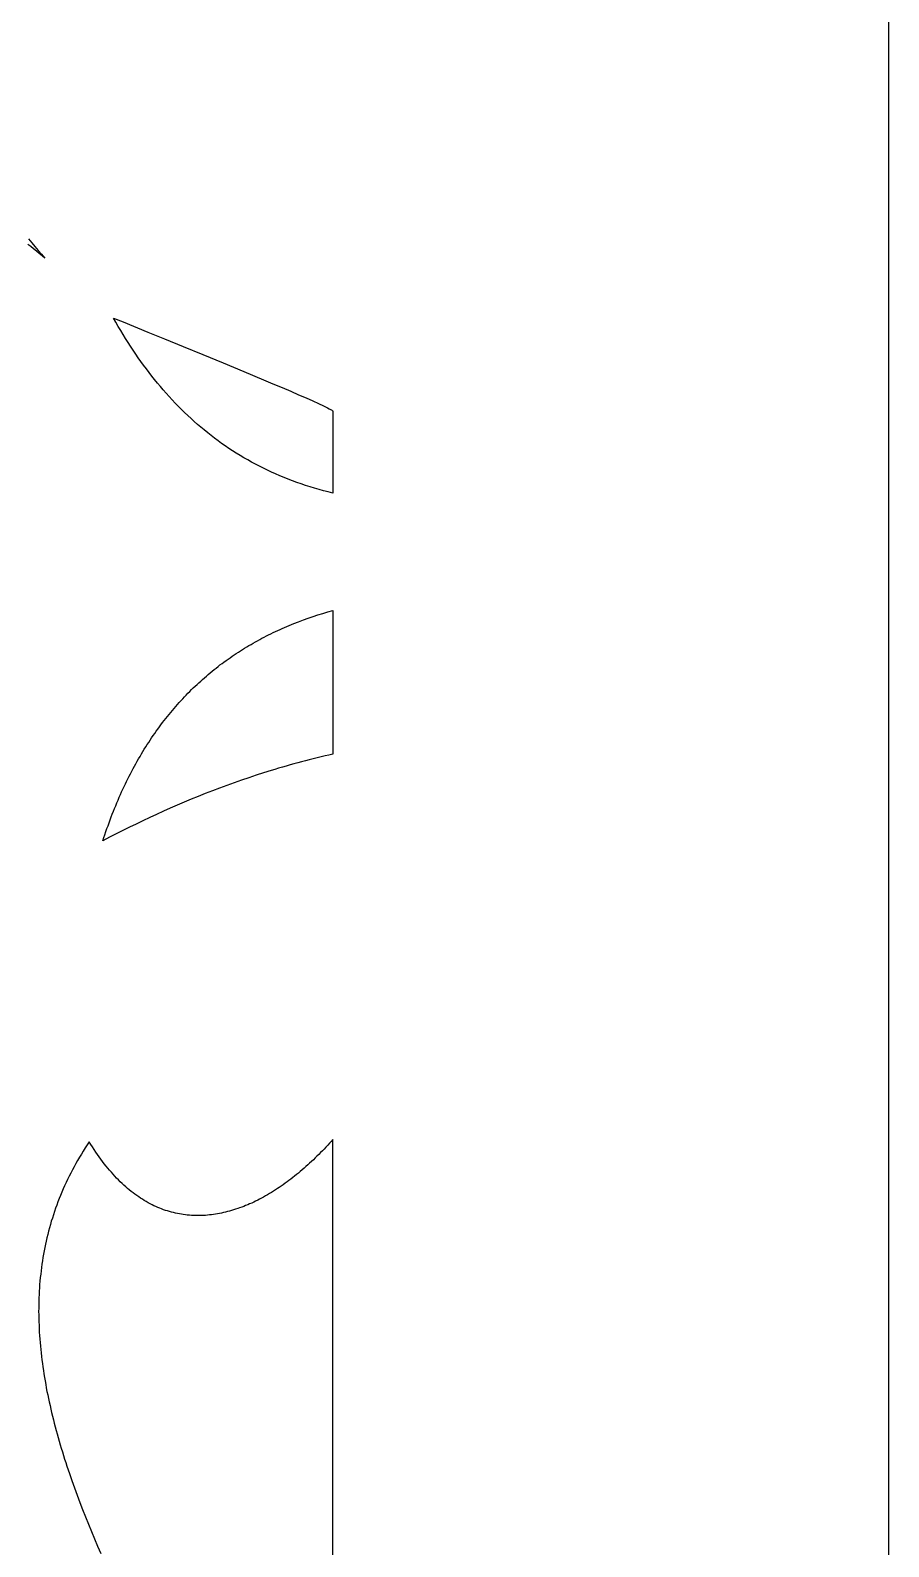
# Model space of a CAD drawing. Extents: x -4113 to -3113, y 1469 to 2469.
# Drawn here: x -3205.7 to -3113, y 1778.9 to 1942.6 of the extents above; entities that cross this region are included whole.
import ezdxf

# ---------------------------------------------------------------- set-up
doc = ezdxf.new("R2010")
doc.units = 0
doc.layers.add('PLAN_1', color=18, linetype='CONTINUOUS')

msp = doc.modelspace()

# ---------------------------------------------------------------- linework, layer by layer
at = {"layer": 'PLAN_1'}
for points in [[(-4113.04, 2469.07), (-3113.04, 2469.07), (-3113.04, 1469.07), (-4113.04, 1469.07)], [(-3173.04, 1901.47), (-3173.04, 1892.62), (-3173.54, 1892.75), (-3174.04, 1892.88), (-3174.53, 1893.01), (-3175.02, 1893.15), (-3175.51, 1893.3), (-3175.99, 1893.46), (-3176.46, 1893.62), (-3176.93, 1893.78), (-3177.4, 1893.95), (-3177.86, 1894.13), (-3178.32, 1894.31), (-3178.77, 1894.5), (-3179.22, 1894.7), (-3179.67, 1894.9), (-3180.11, 1895.1), (-3180.54, 1895.31), (-3180.97, 1895.53), (-3181.4, 1895.75), (-3181.82, 1895.98), (-3182.24, 1896.21), (-3182.65, 1896.45), (-3183.06, 1896.7), (-3183.47, 1896.95), (-3183.87, 1897.2), (-3184.26, 1897.46), (-3184.66, 1897.73), (-3185.05, 1898), (-3185.43, 1898.28), (-3185.81, 1898.56), (-3186.19, 1898.85), (-3186.56, 1899.14), (-3186.93, 1899.44), (-3187.29, 1899.74), (-3187.65, 1900.05), (-3188.01, 1900.36), (-3188.36, 1900.68), (-3188.71, 1901), (-3189.05, 1901.33), (-3189.39, 1901.66), (-3189.73, 1902), (-3190.06, 1902.34), (-3190.39, 1902.69), (-3190.72, 1903.04), (-3191.04, 1903.4), (-3191.36, 1903.76), (-3191.67, 1904.13), (-3191.98, 1904.5), (-3192.29, 1904.88), (-3192.59, 1905.26), (-3192.89, 1905.64), (-3193.18, 1906.03), (-3193.48, 1906.43), (-3193.77, 1906.83), (-3194.05, 1907.23), (-3194.33, 1907.64), (-3194.61, 1908.05), (-3194.89, 1908.47), (-3195.16, 1908.89), (-3195.42, 1909.31), (-3195.69, 1909.74), (-3195.95, 1910.18), (-3196.21, 1910.62), (-3196.46, 1911.06), (-3196.71, 1911.51), (-3195.7, 1911.1), (-3193.01, 1910.01), (-3191.22, 1909.28), (-3189.22, 1908.46), (-3187.08, 1907.58), (-3184.88, 1906.67), (-3182.67, 1905.75), (-3180.53, 1904.86), (-3179.51, 1904.43), (-3178.53, 1904.01), (-3177.6, 1903.62), (-3176.74, 1903.24), (-3175.94, 1902.9), (-3175.22, 1902.58), (-3174.59, 1902.29), (-3174.05, 1902.04), (-3173.83, 1901.93), (-3173.62, 1901.83), (-3173.45, 1901.74), (-3173.3, 1901.66), (-3173.19, 1901.6), (-3173.11, 1901.54), (-3173.08, 1901.52), (-3173.05, 1901.5), (-3173.04, 1901.48)], [(-3173.04, 1879.97), (-3173.04, 1864.45), (-3173.47, 1864.36), (-3173.89, 1864.26), (-3174.32, 1864.16), (-3174.74, 1864.06), (-3175.17, 1863.95), (-3175.59, 1863.85), (-3176.01, 1863.74), (-3176.42, 1863.63), (-3176.84, 1863.52), (-3177.26, 1863.41), (-3177.67, 1863.29), (-3178.08, 1863.18), (-3178.49, 1863.06), (-3178.9, 1862.94), (-3179.31, 1862.82), (-3179.72, 1862.69), (-3180.53, 1862.44), (-3181.33, 1862.18), (-3182.13, 1861.92), (-3182.92, 1861.65), (-3183.71, 1861.37), (-3184.49, 1861.09), (-3185.27, 1860.8), (-3186.05, 1860.51), (-3186.82, 1860.21), (-3187.58, 1859.9), (-3188.34, 1859.59), (-3189.1, 1859.27), (-3189.85, 1858.95), (-3190.6, 1858.63), (-3191.34, 1858.29), (-3192.08, 1857.96), (-3192.82, 1857.62), (-3193.55, 1857.27), (-3194.28, 1856.92), (-3195, 1856.57), (-3195.73, 1856.21), (-3196.44, 1855.85), (-3197.16, 1855.49), (-3197.87, 1855.12), (-3197.77, 1855.45), (-3197.66, 1855.77), (-3197.55, 1856.1), (-3197.44, 1856.42), (-3197.32, 1856.74), (-3197.21, 1857.05), (-3197.09, 1857.37), (-3196.97, 1857.68), (-3196.86, 1857.99), (-3196.73, 1858.29), (-3196.61, 1858.6), (-3196.49, 1858.9), (-3196.36, 1859.2), (-3196.24, 1859.5), (-3196.11, 1859.8), (-3195.98, 1860.09), (-3195.85, 1860.38), (-3195.72, 1860.67), (-3195.58, 1860.96), (-3195.45, 1861.24), (-3195.31, 1861.52), (-3195.17, 1861.8), (-3195.03, 1862.08), (-3194.89, 1862.35), (-3194.75, 1862.63), (-3194.61, 1862.9), (-3194.46, 1863.17), (-3194.31, 1863.43), (-3194.17, 1863.7), (-3194.02, 1863.96), (-3193.86, 1864.22), (-3193.71, 1864.48), (-3193.56, 1864.73), (-3193.4, 1864.99), (-3193.25, 1865.24), (-3193.09, 1865.49), (-3192.93, 1865.73), (-3192.77, 1865.98), (-3192.61, 1866.22), (-3192.44, 1866.46), (-3192.28, 1866.7), (-3192.11, 1866.94), (-3191.94, 1867.17), (-3191.77, 1867.4), (-3191.6, 1867.63), (-3191.43, 1867.86), (-3191.26, 1868.09), (-3191.08, 1868.31), (-3190.91, 1868.53), (-3190.73, 1868.75), (-3190.55, 1868.97), (-3190.37, 1869.18), (-3190.19, 1869.4), (-3190.01, 1869.61), (-3189.82, 1869.82), (-3189.64, 1870.02), (-3189.45, 1870.23), (-3189.26, 1870.43), (-3189.07, 1870.63), (-3188.88, 1870.83), (-3188.69, 1871.03), (-3188.5, 1871.22), (-3188.3, 1871.42), (-3188.11, 1871.61), (-3187.91, 1871.8), (-3187.71, 1871.98), (-3187.51, 1872.17), (-3187.31, 1872.35), (-3187.11, 1872.53), (-3186.9, 1872.71), (-3186.7, 1872.89), (-3186.49, 1873.06), (-3186.28, 1873.24), (-3186.08, 1873.41), (-3185.87, 1873.58), (-3185.65, 1873.75), (-3185.44, 1873.91), (-3185.23, 1874.08), (-3185.01, 1874.24), (-3184.8, 1874.4), (-3184.58, 1874.56), (-3184.36, 1874.71), (-3184.14, 1874.87), (-3183.92, 1875.02), (-3183.7, 1875.17), (-3183.47, 1875.32), (-3183.25, 1875.46), (-3183.02, 1875.61), (-3182.8, 1875.75), (-3182.57, 1875.89), (-3182.34, 1876.03), (-3182.11, 1876.17), (-3181.88, 1876.31), (-3181.64, 1876.44), (-3181.41, 1876.57), (-3181.17, 1876.7), (-3180.94, 1876.83), (-3180.7, 1876.96), (-3180.46, 1877.08), (-3180.22, 1877.21), (-3179.98, 1877.33), (-3179.74, 1877.45), (-3179.49, 1877.57), (-3179.25, 1877.68), (-3179, 1877.8), (-3178.75, 1877.91), (-3178.51, 1878.02), (-3178.26, 1878.13), (-3178.01, 1878.24), (-3177.75, 1878.34), (-3177.25, 1878.55), (-3176.74, 1878.75), (-3176.22, 1878.94), (-3175.7, 1879.13), (-3175.18, 1879.31), (-3174.65, 1879.48), (-3174.12, 1879.65), (-3173.58, 1879.81)]]:
    msp.add_lwpolyline(points, close=True, dxfattribs=at)
for points in [[(-3205.91, 1920.06), (-3205.56, 1919.65), (-3205.21, 1919.23), (-3204.86, 1918.82), (-3204.5, 1918.41), (-3204.14, 1917.99), (-3204.44, 1918.25), (-3204.74, 1918.5), (-3205.05, 1918.75), (-3205.36, 1918.99), (-3205.67, 1919.23), (-3205.98, 1919.46)], [(-3173.04, 1724.24), (-3173.04, 1822.88), (-3173.23, 1822.67), (-3173.41, 1822.47), (-3173.6, 1822.26), (-3173.79, 1822.06), (-3173.99, 1821.85), (-3174.18, 1821.65), (-3174.37, 1821.46), (-3174.57, 1821.26), (-3174.76, 1821.07), (-3174.96, 1820.88), (-3175.15, 1820.69), (-3175.35, 1820.5), (-3175.55, 1820.32), (-3175.75, 1820.14), (-3175.95, 1819.96), (-3176.15, 1819.78), (-3176.35, 1819.6), (-3176.56, 1819.43), (-3176.76, 1819.26), (-3176.96, 1819.1), (-3177.17, 1818.93), (-3177.37, 1818.77), (-3177.58, 1818.61), (-3177.79, 1818.45), (-3177.99, 1818.3), (-3178.2, 1818.15), (-3178.41, 1818), (-3178.62, 1817.85), (-3178.83, 1817.71), (-3179.04, 1817.57), (-3179.25, 1817.43), (-3179.46, 1817.3), (-3179.67, 1817.17), (-3179.88, 1817.04), (-3180.1, 1816.92), (-3180.31, 1816.79), (-3180.52, 1816.67), (-3180.74, 1816.56), (-3180.95, 1816.44), (-3181.16, 1816.33), (-3181.38, 1816.23), (-3181.59, 1816.12), (-3181.81, 1816.02), (-3182.03, 1815.93), (-3182.24, 1815.83), (-3182.46, 1815.74), (-3182.67, 1815.66), (-3182.89, 1815.57), (-3183.11, 1815.49), (-3183.32, 1815.42), (-3183.54, 1815.34), (-3183.76, 1815.27), (-3183.98, 1815.21), (-3184.19, 1815.15), (-3184.41, 1815.09), (-3184.63, 1815.03), (-3184.85, 1814.98), (-3185.06, 1814.93), (-3185.28, 1814.89), (-3185.5, 1814.85), (-3185.72, 1814.81), (-3185.94, 1814.78), (-3186.15, 1814.75), (-3186.37, 1814.73), (-3186.59, 1814.7), (-3186.81, 1814.69), (-3187.02, 1814.67), (-3187.24, 1814.67), (-3187.46, 1814.66), (-3187.67, 1814.66), (-3187.89, 1814.66), (-3188.11, 1814.67), (-3188.32, 1814.68), (-3188.54, 1814.7), (-3188.76, 1814.72), (-3188.97, 1814.74), (-3189.19, 1814.77), (-3189.4, 1814.8), (-3189.62, 1814.84), (-3189.83, 1814.88), (-3190.04, 1814.93), (-3190.26, 1814.98), (-3190.47, 1815.03), (-3190.68, 1815.09), (-3190.89, 1815.16), (-3191.11, 1815.23), (-3191.32, 1815.3), (-3191.53, 1815.38), (-3191.74, 1815.46), (-3191.95, 1815.55), (-3192.16, 1815.64), (-3192.37, 1815.73), (-3192.57, 1815.84), (-3192.78, 1815.94), (-3192.99, 1816.05), (-3193.19, 1816.17), (-3193.4, 1816.29), (-3193.6, 1816.42), (-3193.81, 1816.55), (-3194.01, 1816.68), (-3194.21, 1816.82), (-3194.42, 1816.97), (-3194.62, 1817.12), (-3194.82, 1817.28), (-3195.02, 1817.44), (-3195.21, 1817.6), (-3195.41, 1817.77), (-3195.61, 1817.95), (-3195.81, 1818.13), (-3196, 1818.32), (-3196.2, 1818.51), (-3196.39, 1818.71), (-3196.58, 1818.92), (-3196.77, 1819.12), (-3196.96, 1819.34), (-3197.15, 1819.56), (-3197.34, 1819.78), (-3197.53, 1820.01), (-3197.72, 1820.25), (-3197.9, 1820.49), (-3198.09, 1820.74), (-3198.27, 1820.99), (-3198.45, 1821.25), (-3198.63, 1821.52), (-3198.81, 1821.79), (-3198.99, 1822.07), (-3199.17, 1822.35), (-3199.35, 1822.64), (-3199.57, 1822.3), (-3199.78, 1821.97), (-3200, 1821.63), (-3200.2, 1821.29), (-3200.4, 1820.96), (-3200.6, 1820.62), (-3200.79, 1820.28), (-3200.98, 1819.94), (-3201.16, 1819.6), (-3201.34, 1819.26), (-3201.51, 1818.91), (-3201.68, 1818.57), (-3201.84, 1818.23), (-3202, 1817.88), (-3202.15, 1817.54), (-3202.3, 1817.19), (-3202.45, 1816.85), (-3202.59, 1816.5), (-3202.72, 1816.15), (-3202.85, 1815.8), (-3202.98, 1815.45), (-3203.1, 1815.1), (-3203.22, 1814.75), (-3203.33, 1814.4), (-3203.44, 1814.05), (-3203.54, 1813.7), (-3203.64, 1813.34), (-3203.73, 1812.99), (-3203.83, 1812.63), (-3203.91, 1812.28), (-3203.99, 1811.92), (-3204.07, 1811.57), (-3204.15, 1811.21), (-3204.22, 1810.85), (-3204.28, 1810.49), (-3204.34, 1810.13), (-3204.4, 1809.77), (-3204.46, 1809.41), (-3204.51, 1809.05), (-3204.55, 1808.69), (-3204.59, 1808.33), (-3204.63, 1807.97), (-3204.67, 1807.6), (-3204.7, 1807.24), (-3204.72, 1806.87), (-3204.75, 1806.51), (-3204.77, 1806.14), (-3204.78, 1805.78), (-3204.79, 1805.41), (-3204.8, 1805.04), (-3204.8, 1804.68), (-3204.81, 1804.31), (-3204.8, 1803.94), (-3204.8, 1803.57), (-3204.79, 1803.2), (-3204.77, 1802.83), (-3204.76, 1802.46), (-3204.74, 1802.08), (-3204.71, 1801.71), (-3204.69, 1801.34), (-3204.66, 1800.97), (-3204.62, 1800.59), (-3204.59, 1800.22), (-3204.55, 1799.84), (-3204.5, 1799.47), (-3204.46, 1799.09), (-3204.41, 1798.72), (-3204.36, 1798.34), (-3204.3, 1797.96), (-3204.24, 1797.59), (-3204.18, 1797.21), (-3204.12, 1796.83), (-3204.05, 1796.45), (-3203.98, 1796.07), (-3203.91, 1795.69), (-3203.83, 1795.31), (-3203.75, 1794.93), (-3203.67, 1794.55), (-3203.58, 1794.17), (-3203.5, 1793.78), (-3203.41, 1793.4), (-3203.31, 1793.02), (-3203.22, 1792.64), (-3203.12, 1792.25), (-3203.02, 1791.87), (-3202.92, 1791.48), (-3202.81, 1791.1), (-3202.7, 1790.71), (-3202.59, 1790.33), (-3202.48, 1789.94), (-3202.36, 1789.56), (-3202.25, 1789.17), (-3202.13, 1788.78), (-3202, 1788.39), (-3201.88, 1788.01), (-3201.75, 1787.62), (-3201.49, 1786.84), (-3201.22, 1786.06), (-3200.94, 1785.28), (-3200.66, 1784.5), (-3200.36, 1783.72), (-3200.06, 1782.93), (-3199.75, 1782.15), (-3199.43, 1781.36), (-3199.11, 1780.58), (-3198.78, 1779.79), (-3198.44, 1779), (-3198.1, 1778.21)]]:
    msp.add_lwpolyline(points, dxfattribs=at)

doc.saveas('drawing.dxf')
